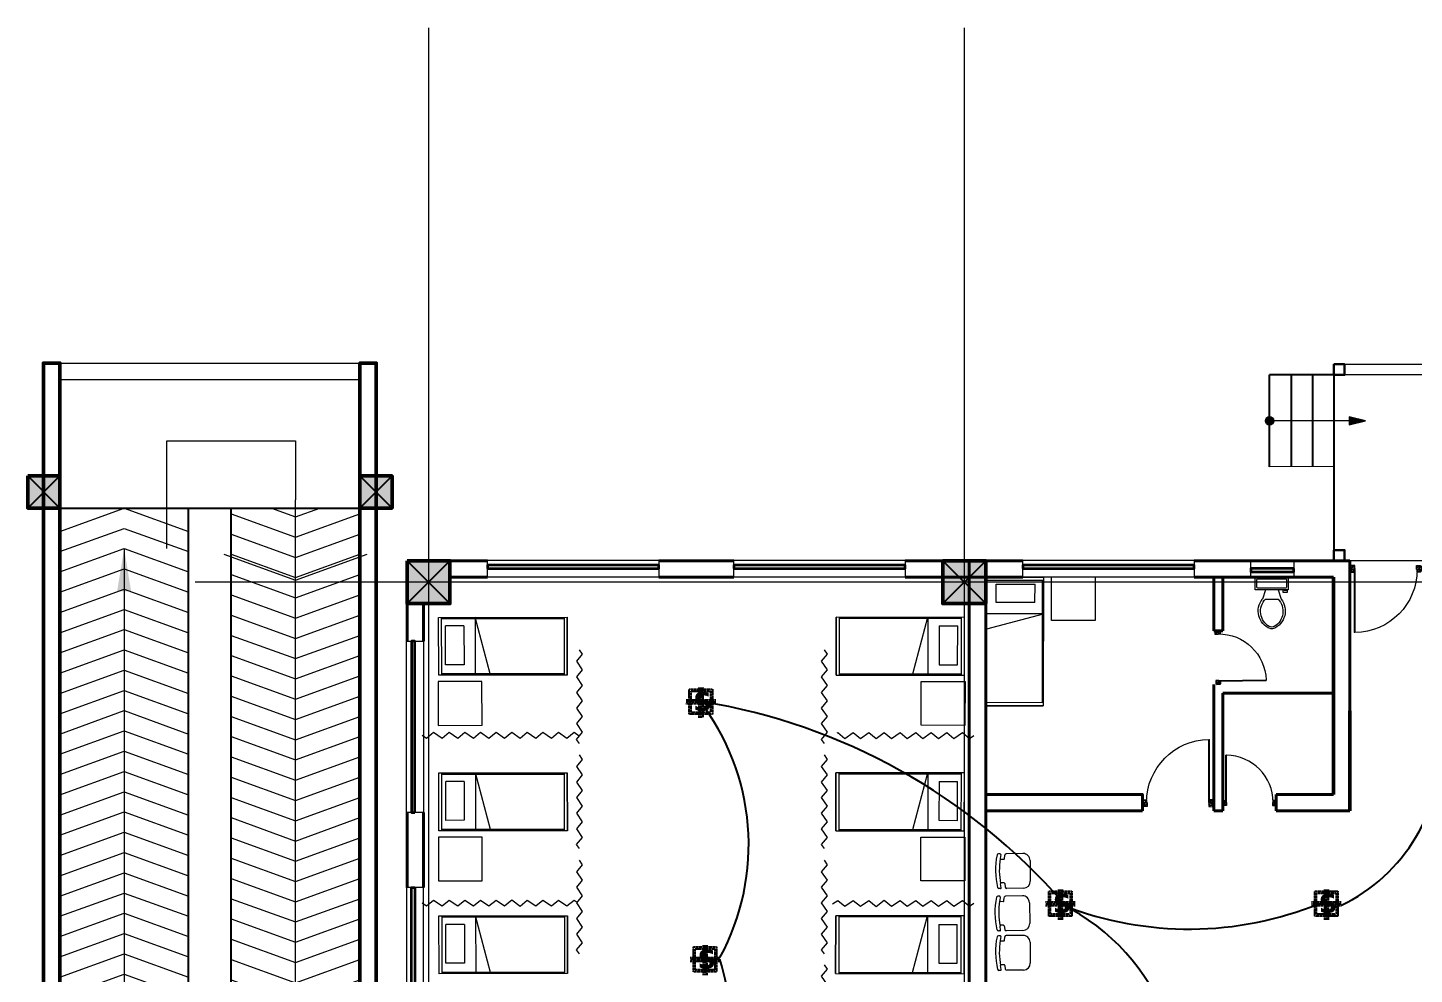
# Model space of a CAD drawing. Header units: millimetres. Extents: x 2402294 to 3337895, y 3394997 to 3969149.
# Drawn here: x 2558058 to 2577469, y 3681529 to 3694774 of the extents above; entities that cross this region are included whole.
import ezdxf

# ---------------------------------------------------------------- set-up
doc = ezdxf.new("R2010")
doc.units = ezdxf.units.MM
doc.header["$MEASUREMENT"] = 0
doc.linetypes.add('CENTER', pattern=[2, 1.25, -0.25, 0.25, -0.25])
doc.linetypes.add('DASHED', pattern=[0.75, 0.5, -0.25])
for name, color, linetype, lineweight in [('centreline', 52, 'CENTER', 5), ('Column-0.5', 14, 'Continuous', 50), ('Dimension- 0.15', 114, 'Continuous', 15), ('Dimension-137.5', 86, 'Continuous', 13), ('door', 41, 'Continuous', 5), ('Door Opening-0.09', 253, 'Continuous', 9), ('Frame-0.3', 24, 'Continuous', 30), ('Furniture Hospital-0.09', 44, 'Continuous', 9), ('Hatch', 9, 'Continuous', 9), ('hatch-1', 53, 'Continuous', 15), ('hidden lines', 205, 'DASHED', 5), ('Metal  workt-0.2', 13, 'Continuous', 20), ('Sill Level', 140, 'Continuous', 20), ('stairs', 6, 'Continuous', 25), ('WALL 0.2', 7, 'Continuous', 20), ('wall 0.4', 7, 'Continuous', 40), ('Wall-0.5', 7, 'Continuous', 50), ('WINDOW', 152, 'Continuous', 30), ('Windows Plan', 152, 'Continuous', 35)]:
    doc.layers.add(name, color=color, linetype=linetype, lineweight=lineweight)
doc.layers.add('conduit for speaker', color=100, linetype='Continuous')
doc.layers.add('Speaker', color=200, linetype='CENTER')
doc.styles.add('5P2', font='verdana.ttf', dxfattribs={"height": 500})
doc.styles.get("Standard").update_dxf_attribs({"font": 'arial.ttf'})
doc.linetypes.add('ZIGZAG', pattern='A,0.0001,-0.2,[131,ltypeshp.shx,S=0.2,R=0,X=-0.2,Y=0],-0.4,[131,ltypeshp.shx,S=0.2,R=180,X=0.2,Y=0],-0.2', length=0.8001)
doc.dimstyles.get("Standard").update_dxf_attribs({"dimtxt": 500, "dimasz": 100, "dimexe": 100, "dimexo": 200, "dimgap": 0.09, "dimtad": 0, "dimtoh": 1, "dimdec": 0, "dimzin": 0, "dimdsep": 46, "dimtxsty": 'Standard', "dimblk": 'DOT', "dimcen": 0, "dimclrd": 256, "dimclre": 256, "dimclrt": 256, "dimadec": 0, "dimazin": 0, "dimtfac": 1, "dimtdec": 0, "dimtofl": 0, "dimtmove": 0, "dimatfit": 3, "dimfxl": 1, "dimtolj": 1, "dimtzin": 0, "dimlwd": -1, "dimlwe": -1, "dimarcsym": 1})

# ---------------------------------------------------------------- blocks, each defined once
blk = doc.blocks.new('2ft column')
at = {"layer": 'Hatch', "ltscale": 5}
h = blk.add_hatch(color=256, dxfattribs=at)
h.dxf.hatch_style = 1
h.paths.add_polyline_path([(2207385, 4176559), (2207985, 4176559), (2207985, 4175959), (2207385, 4175959)])
at = {"layer": 'Column-0.5', "ltscale": 5}
blk.add_lwpolyline([(2207385, 4176559), (2207985, 4176559), (2207985, 4175959), (2207385, 4175959)], close=True, dxfattribs=at)
at = {"layer": 'Defpoints', "ltscale": 5}
for points in [[(2207985, 4176559), (2207385, 4175959)], [(2207985, 4175959), (2207385, 4176559)]]:
    blk.add_lwpolyline(points, dxfattribs=at)
blk = doc.blocks.new('sems')
at = {"layer": 'Dimension- 0.15', "ltscale": 5}
h = blk.add_hatch(dxfattribs=at)
h.set_pattern_fill('ANSI31', color=256, scale=25.555556)
h.set_pattern_definition([(45, (55035.0093, 4945698.8337), (-2.258813329, 2.258813329), [])])
h.paths.add_polyline_path([(2173550, 4150430), (2173550, 4150489), (2173491, 4150489, 0.414214)])
h.paths.add_polyline_path([(2173550, 4150430, 0.414214), (2173609, 4150489), (2173550, 4150489)])
h.paths.add_polyline_path([(2173550, 4150489), (2173609, 4150489, 0.414214), (2173550, 4150548)])
h.paths.add_polyline_path([(2173491, 4150489), (2173550, 4150489), (2173550, 4150548, 0.414214)])
for p, q in [((2174664, 4150546), (2174664, 4150431)), ((2174894, 4150489), (2174664, 4150546)), ((2174664, 4150431), (2174894, 4150489))]:
    blk.add_line(p, q, dxfattribs=at)
blk.add_lwpolyline([(2174664, 4150489), (2173550, 4150489)], dxfattribs=at)
blk.add_circle((2173550, 4150489), 59.1, dxfattribs=at)
blk.add_solid([(2174664, 4150546), (2174894, 4150489), (2174664, 4150431)], dxfattribs=at)
at = {"layer": 'Dimension-137.5', "ltscale": 5}
blk.add_line((2174664, 4150489), (2174894, 4150489), dxfattribs=at)
at = {"layer": 'Frame-0.3'}
for points in [[(2174450, 4151281), (2174450, 4151131), (2174600, 4151131), (2174600, 4151281)], [(2177075, 4151281), (2177075, 4151131), (2177225, 4151131), (2177225, 4151281)], [(2179700, 4151281), (2179700, 4151131), (2179850, 4151131), (2179850, 4151281)], [(2174450, 4148681), (2174450, 4148531), (2174600, 4148531), (2174600, 4148681)], [(2177075, 4148531), (2177075, 4148681), (2177225, 4148681), (2177225, 4148531)], [(2179700, 4148531), (2179700, 4148681), (2179850, 4148681), (2179850, 4148531)]]:
    blk.add_lwpolyline(points, close=True, dxfattribs=at)
at = {"layer": 'Metal  workt-0.2', "ltscale": 5}
for p, q in [((2174600, 4151281), (2179700, 4151281)), ((2175775, 4151131), (2175775, 4149956)), ((2176050, 4151131), (2176050, 4149956)), ((2176325, 4151131), (2176325, 4149956)), ((2176600, 4151131), (2176600, 4149956)), ((2176875, 4151131), (2176875, 4149956)), ((2177150, 4151131), (2177150, 4149956)), ((2177425, 4151131), (2177425, 4149956)), ((2177700, 4151131), (2177700, 4149956)), ((2177975, 4151131), (2177975, 4149956)), ((2178250, 4151131), (2178250, 4149956)), ((2178525, 4151131), (2178525, 4149956)), ((2179700, 4148681), (2179700, 4151131)), ((2175775, 4149856), (2175775, 4148681)), ((2176050, 4149856), (2176050, 4148681)), ((2176325, 4149856), (2176325, 4148681)), ((2176600, 4149856), (2176600, 4148681)), ((2176875, 4149856), (2176875, 4148681)), ((2177150, 4149856), (2177150, 4148681)), ((2177425, 4149856), (2177425, 4148681)), ((2177700, 4149856), (2177700, 4148681)), ((2177975, 4149856), (2177975, 4148681)), ((2178250, 4149856), (2178250, 4148681)), ((2178525, 4149856), (2178525, 4148681)), ((2175775, 4148531), (2174600, 4148531))]:
    blk.add_line(p, q, dxfattribs=at)
at = {"layer": 'Metal  workt-0.2'}
for points in [[(2177075, 4148531), (2179850, 4148531), (2179850, 4151131), (2174450, 4151131), (2174450, 4148531), (2174600, 4148531)], [(2179700, 4151131), (2174600, 4151131)], [(2174450, 4149851), (2173550, 4149847)], [(2179700, 4148681), (2175775, 4148681), (2175775, 4148531), (2176745, 4148531)]]:
    blk.add_lwpolyline(points, dxfattribs=at)
for points in [[(2175775, 4149956), (2175775, 4149856), (2178525, 4149856), (2178525, 4149956)], [(2175825, 4149906), (2175825, 4149906), (2178475, 4149906), (2178475, 4149906)]]:
    blk.add_lwpolyline(points, close=True, dxfattribs=at)
at = {"layer": 'stairs', "ltscale": 5}
for p, q in [((2174450, 4151281), (2174450, 4148531)), ((2173850, 4151131), (2173850, 4149848)), ((2174150, 4151131), (2174150, 4149849))]:
    blk.add_line(p, q, dxfattribs=at)
for points in [[(2173550, 4149847), (2173550, 4151131)], [(2174450, 4151131), (2173550, 4151131)]]:
    blk.add_lwpolyline(points, dxfattribs=at)
blk = doc.blocks.new('_Dot')
at = {"color": 0, "linetype": 'ByBlock', "lineweight": -2}
blk.add_line((-0.5, 0), (-1, 0), dxfattribs=at)
at = {"color": 0, "linetype": 'ByBlock', "lineweight": -3, "const_width": 0.5}
blk.add_lwpolyline([(-0.25, 0, 1), (0.25, 0, 1)], format="xyb", close=True, dxfattribs=at)
blk = doc.blocks.new('d1')
at = {"layer": 'door'}
for p, q in [((2442.75, 10745.72), (2408.32, 10745.72)), ((2442.75, 10746.15), (2408.33, 10746.15)), ((2408.33, 10746.15), (2408.33, 10745.72))]:
    blk.add_line(p, q, dxfattribs=at)
at = {"layer": 'door', "ltscale": 80}
for points in [[(2445, 10779.7), (2445, 10781.99), (2444.56, 10781.99), (2444.56, 10782.43), (2441.8, 10782.43), (2441.8, 10781.99), (2441.36, 10781.99), (2441.36, 10780.14), (2442.75, 10780.14), (2442.75, 10779.7)], [(2445, 10746.15), (2445, 10743.87), (2444.56, 10743.87), (2444.56, 10743.43), (2441.8, 10743.43), (2441.8, 10743.87), (2441.36, 10743.87), (2441.36, 10745.72), (2442.75, 10745.72), (2442.75, 10746.15)]]:
    blk.add_lwpolyline(points, close=True, dxfattribs=at)
at = {"layer": 'Door Opening-0.09', "ltscale": 80}
blk.add_arc((2442.75, 10745.72), 34.42, 90, 179.27403, dxfattribs=at)
at = {"layer": 'hidden lines'}
for centre, radius, start, end in [((2441.64, 10791.37), 9.82, 268.39858, 287.31577), ((2441.38, 10784.76), 4.22, 269.78991, 318.96751), ((2444.33, 10781.34), 2.81, 166.46517, 205.18019), ((2445.01, 10781.68), 2.48, 162.46714, 233.24176), ((2441.57, 10782.05), 3, 308.46813, 358.9527), ((2445.46, 10782.07), 1.81, 168.64751, 255.23191), ((2441.64, 10734.49), 9.82, 72.68423, 91.60142), ((2441.38, 10741.1), 4.22, 41.03249, 90.21009), ((2444.33, 10744.52), 2.81, 154.81981, 193.53483), ((2445.01, 10744.18), 2.48, 126.75824, 197.53286), ((2441.57, 10743.81), 3, 1.0473, 51.53187), ((2445.46, 10743.79), 1.81, 104.76809, 191.35249)]:
    blk.add_arc(centre, radius, start, end, dxfattribs=at)
blk = doc.blocks.new('Toilet - top')
at = {"layer": 'Furniture Hospital-0.09'}
for p, q in [((-10, -8.5), (-8, -8.5)), ((-10, -9.5), (-10, -8.5)), ((-8, -8.5), (-8, -8)), ((-7, -8), (-7, -9.5)), ((-4, -8), (-6, -14)), ((4, -8), (6, -14)), ((9.5, -6), (9.5, -2)), ((-7, -9.5), (-10, -9.5)), ((4, -14), (-4, -14))]:
    blk.add_line(p, q, dxfattribs=at)
blk.add_lwpolyline([(10.5, -8), (10.5, 0), (-10.5, 0), (-10.5, -8)], close=True, dxfattribs=at)
for points in [[(-9.5, -2), (-9.5, -6)], [(8.5, -1), (-8.5, -1)], [(-8.5, -7), (8.5, -7)]]:
    blk.add_lwpolyline(points, dxfattribs=at)
for centre, radius, start, end in [((-8.62, -1.88), 0.884, 81.8699, 188.1301), ((-8.62, -6.12), 0.884, 171.8699, 278.1301), ((8.62, -1.88), 0.884, 351.8699, 98.1301), ((8.62, -6.12), 0.884, 261.8699, 8.1301), ((3.52, -21.58), 12.17, 141.46911, 247.97143), ((4.2, -21.82), 11.33, 136.36773, 238.94682), ((-3.52, -21.58), 12.17, 292.02843, 38.53071), ((-4.2, -21.82), 11.33, 301.05301, 43.63209), ((0, -27.88), 4, 245.73182, 294.26817), ((0, -29), 4, 254.86053, 285.13947)]:
    blk.add_arc(centre, radius, start, end, dxfattribs=at)
blk = doc.blocks.new('BED')
at = {"layer": 'Furniture Hospital-0.09'}
for p, q in [((-2.12, 0.475), (-2.12, -0.475)), ((-2.12, -0.475), (-2.12, 0.475)), ((-0.008, 0.475), (-2.12, 0.475)), ((-2.07, 0.475), (-2.07, -0.475)), ((-0.855, -0.455), (-0.61, 0.475)), ((-0.61, 0.475), (-0.61, -0.455)), ((-0.058, -0.475), (-0.058, 0.475)), ((-0.008, -0.475), (-0.008, 0.475)), ((-0.058, 0.455), (-2.07, 0.455)), ((-0.425, 0.336), (-0.426, -0.303)), ((-0.425, 0.336), (-0.121, 0.336)), ((-0.121, -0.303), (-0.121, 0.336)), ((-2.07, -0.455), (-0.058, -0.455)), ((-0.426, -0.303), (-0.121, -0.303)), ((-2.12, -0.475), (-0.008, -0.475))]:
    blk.add_line(p, q, dxfattribs=at)
blk = doc.blocks.new('BCHAIR')
at = {"layer": 'Furniture Hospital-0.09'}
for p, q in [((-0.15, 0), (0.15, 0)), ((-0.25, -0.1), (-0.25, -0.342)), ((0.25, -0.1), (0.25, -0.342)), ((-0.179, -0.369), (-0.232, -0.362)), ((-0.17, -0.379), (-0.17, -0.419)), ((0.17, -0.379), (0.17, -0.419)), ((0.179, -0.369), (0.232, -0.362)), ((-0.25, -0.431), (-0.25, -0.454)), ((-0.239, -0.421), (-0.181, -0.429)), ((0.239, -0.421), (0.181, -0.429)), ((0.25, -0.431), (0.25, -0.454))]:
    blk.add_line(p, q, dxfattribs=at)
for centre, radius, start, end in [((-0.15, -0.1), 0.1, 90, 180), ((0.15, -0.1), 0.1, 360, 90), ((-0.23, -0.342), 0.02, 180, 262.875), ((-0.18, -0.379), 0.01, 0, 82.875), ((0.18, -0.379), 0.01, 97.125, 180), ((0.23, -0.342), 0.02, 277.125, 360), ((-0.24, -0.431), 0.01, 82.875, 180), ((-0.23, -0.454), 0.02, 180, 257.4986), ((0, 0.583), 1.083, 257.4986, 282.5014), ((-0.18, -0.419), 0.01, 262.875, 0), ((0, 0.594), 1.039, 259.9886, 280.0345), ((0.18, -0.419), 0.01, 180, 277.125), ((0.23, -0.454), 0.02, 282.5014, 0), ((0.24, -0.431), 0.01, 0, 97.125)]:
    blk.add_arc(centre, radius, start, end, dxfattribs=at)
blk = doc.blocks.new('w1')
at = {"layer": 'Sill Level'}
blk.add_lwpolyline([(2460641, 3827503), (2460641, 3825103), (2460401, 3825103), (2460401, 3827503)], close=True, dxfattribs=at)
at = {"layer": 'Windows Plan'}
blk.add_lwpolyline([(2460521, 3825103), (2460521, 3827503), (2460473, 3827503), (2460473, 3825103)], close=True, dxfattribs=at)
blk = doc.blocks.new('v2')
at = {"layer": 'Sill Level'}
blk.add_lwpolyline([(2448277, 3818910), (2448877, 3818910), (2448877, 3818670), (2448277, 3818670)], close=True, dxfattribs=at)
at = {"layer": 'Windows Plan'}
blk.add_lwpolyline([(2448877, 3818790), (2448277, 3818790), (2448277, 3818743), (2448877, 3818743)], close=True, dxfattribs=at)
blk = doc.blocks.new('Speaker')
at = {"layer": 'Speaker', "ltscale": 3}
for p, q in [((1442033.3, -1133785.1), (1442033.3, -1133947.9)), ((1442043.3, -1133785.1), (1442043.3, -1133947.9)), ((1442053.3, -1133785.6), (1442053.3, -1133947.9)), ((1441963.9, -1133851.7), (1442123.7, -1133851.7)), ((1441964.3, -1133861.7), (1442123.3, -1133861.7)), ((1441963.2, -1133871.7), (1442122.2, -1133871.7))]:
    blk.add_line(p, q, dxfattribs=at)
for points in [[(1441980.9, -1133794.7), (1442105.8, -1133794.7), (1442105.8, -1133928.6), (1441980.9, -1133928.6)], [(1441990.9, -1133804.7), (1442095.8, -1133804.7), (1442095.8, -1133918.6), (1441990.9, -1133918.6)]]:
    blk.add_lwpolyline(points, close=True, dxfattribs=at)
at = {"layer": 'Speaker', "ltscale": 3, "insert": (1442003.5, -1133810.2), "char_height": 99.941, "width": 119.93, "attachment_point": 1, "style": '5P2'}
blk.add_mtext('{\\fVerdana|b1|i0|c0|p34;S}', dxfattribs=at)
blk = doc.blocks.new('RAMP23')
at = {"layer": 'Dimension- 0.15', "ltscale": 5}
h = blk.add_hatch(dxfattribs=at)
h.set_pattern_fill('ANSI31', color=256, scale=25.555556, angle=90)
h.set_pattern_definition([(135, (1623697.9227, 1877740.101), (-2.258813329, -2.258813329), [])])
h.paths.add_polyline_path([(2418321, 3996255), (2418380, 3996255), (2418380, 3996196, -0.414214)])
h.paths.add_polyline_path([(2418321, 3996255, -0.414214), (2418380, 3996314), (2418380, 3996255)])
h.paths.add_polyline_path([(2418380, 3996255), (2418380, 3996314, -0.414214), (2418439, 3996255)])
h.paths.add_polyline_path([(2418380, 3996196), (2418380, 3996255), (2418439, 3996255, -0.414214)])
blk.add_lwpolyline([(2418984, 4012016), (2418984, 4013523), (2420784, 4013523), (2420784, 4012700)], dxfattribs=at)
blk.add_circle((2418380, 3996255), 59.1, dxfattribs=at)
at = {"layer": 'hatch-1', "color": 4, "lineweight": 0, "ltscale": 5}
for points in [[(2417484, 4012256), (2418384, 4012583), (2419284, 4012256)], [(2420447, 4012583), (2420784, 4012460), (2421122, 4012583)], [(2419884, 4012503), (2420784, 4012177), (2421684, 4012503)], [(2417484, 4011973), (2418384, 4012299), (2419284, 4011973)], [(2419884, 4012220), (2420784, 4011893), (2421684, 4012220)], [(2417484, 4011689), (2418384, 4012016), (2419284, 4011689)], [(2419782, 4011938), (2420784, 4011574), (2421787, 4011938)], [(2419884, 4011936), (2420784, 4011610), (2421684, 4011936)], [(2417484, 4011406), (2418384, 4011732), (2419284, 4011406)], [(2419884, 4011653), (2420784, 4011326), (2421684, 4011653)], [(2417484, 4011122), (2418384, 4011449), (2419284, 4011122)], [(2419884, 4011369), (2420784, 4011043), (2421684, 4011369)], [(2417484, 4010839), (2418384, 4011165), (2419284, 4010839)], [(2419884, 4011086), (2420784, 4010759), (2421684, 4011086)], [(2417484, 4010555), (2418384, 4010882), (2419284, 4010555)], [(2419884, 4010802), (2420784, 4010476), (2421684, 4010802)], [(2417484, 4010272), (2418384, 4010598), (2419284, 4010272)], [(2419884, 4010519), (2420784, 4010192), (2421684, 4010519)], [(2417484, 4009988), (2418384, 4010315), (2419284, 4009988)], [(2419884, 4010235), (2420784, 4009909), (2421684, 4010235)], [(2417484, 4009705), (2418384, 4010031), (2419284, 4009705)], [(2419884, 4009952), (2420784, 4009625), (2421684, 4009952)], [(2417484, 4009421), (2418384, 4009748), (2419284, 4009421)], [(2419884, 4009668), (2420784, 4009342), (2421684, 4009668)], [(2417484, 4009138), (2418384, 4009464), (2419284, 4009138)], [(2419884, 4009385), (2420784, 4009058), (2421684, 4009385)], [(2417484, 4008854), (2418384, 4009181), (2419284, 4008854)], [(2419884, 4009101), (2420784, 4008775), (2421684, 4009101)], [(2417484, 4008571), (2418384, 4008897), (2419284, 4008571)], [(2419884, 4008818), (2420784, 4008491), (2421684, 4008818)], [(2417484, 4008287), (2418384, 4008614), (2419284, 4008287)], [(2419884, 4008534), (2420784, 4008208), (2421684, 4008534)], [(2417484, 4008004), (2418384, 4008330), (2419284, 4008004)], [(2419884, 4008251), (2420784, 4007924), (2421684, 4008251)], [(2417484, 4007721), (2418384, 4008047), (2419284, 4007721)], [(2419884, 4007967), (2420784, 4007641), (2421684, 4007967)], [(2417484, 4007437), (2418384, 4007763), (2419284, 4007437)], [(2419884, 4007684), (2420784, 4007357), (2421684, 4007684)], [(2417484, 4007154), (2418384, 4007480), (2419284, 4007154)], [(2419884, 4007400), (2420784, 4007074), (2421684, 4007400)], [(2417484, 4006870), (2418384, 4007196), (2419284, 4006870)], [(2419884, 4007117), (2420784, 4006791), (2421684, 4007117)], [(2417484, 4006587), (2418384, 4006913), (2419284, 4006587)], [(2419884, 4006833), (2420784, 4006507), (2421684, 4006833)], [(2417484, 4006303), (2418384, 4006629), (2419284, 4006303)], [(2419884, 4006550), (2420784, 4006224), (2421684, 4006550)], [(2417484, 4006020), (2418384, 4006346), (2419284, 4006020)], [(2419884, 4006266), (2420784, 4005940), (2421684, 4006266)], [(2417484, 4005736), (2418384, 4006062), (2419284, 4005736)], [(2419884, 4005983), (2420784, 4005657), (2421684, 4005983)], [(2417484, 4005453), (2418384, 4005779), (2419284, 4005453)], [(2419884, 4005699), (2420784, 4005373), (2421684, 4005699)], [(2417484, 4005169), (2418384, 4005495), (2419284, 4005169)], [(2419884, 4005416), (2420784, 4005090), (2421684, 4005416)], [(2417484, 4004886), (2418384, 4005212), (2419284, 4004886)], [(2419884, 4005132), (2420784, 4004806), (2421684, 4005132)], [(2417484, 4004602), (2418384, 4004928), (2419284, 4004602)], [(2419884, 4004849), (2420784, 4004523), (2421684, 4004849)], [(2417484, 4004319), (2418384, 4004645), (2419284, 4004319)], [(2419884, 4004565), (2420784, 4004239), (2421684, 4004565)], [(2417484, 4004035), (2418384, 4004361), (2419284, 4004035)], [(2419884, 4004282), (2420784, 4003956), (2421684, 4004282)], [(2417484, 4003752), (2418384, 4004078), (2419284, 4003752)], [(2417484, 4003752), (2418384, 4004078), (2419284, 4003752)], [(2419884, 4003998), (2420784, 4003672), (2421684, 4003998)], [(2417484, 4003468), (2418384, 4003794), (2419284, 4003468)], [(2419884, 4003715), (2420784, 4003389), (2421684, 4003715)], [(2417484, 4003185), (2418384, 4003511), (2419284, 4003185)], [(2419884, 4003431), (2420784, 4003105), (2421684, 4003431)], [(2417484, 4002901), (2418384, 4003228), (2419284, 4002901)], [(2419884, 4003148), (2420784, 4002822), (2421684, 4003148)], [(2417484, 4002618), (2418384, 4002944), (2419284, 4002618)], [(2419884, 4002864), (2420784, 4002538), (2421684, 4002864)], [(2417484, 4002334), (2418384, 4002661), (2419284, 4002334)], [(2419884, 4002581), (2420784, 4002255), (2421684, 4002581)], [(2417484, 4002051), (2418384, 4002377), (2419284, 4002051)], [(2419884, 4002298), (2420784, 4001971), (2421684, 4002298)], [(2417484, 4001767), (2418384, 4002094), (2419284, 4001767)], [(2419884, 4002014), (2420784, 4001688), (2421684, 4002014)], [(2417484, 4001484), (2418384, 4001810), (2419284, 4001484)], [(2419884, 4001731), (2420784, 4001404), (2421684, 4001731)], [(2417484, 4001200), (2418384, 4001527), (2419284, 4001200)], [(2419884, 4001447), (2420784, 4001121), (2421684, 4001447)], [(2417484, 4000917), (2418384, 4001243), (2419284, 4000917)], [(2419884, 4001164), (2420784, 4000837), (2421684, 4001164)], [(2417484, 4000633), (2418384, 4000960), (2419284, 4000633)], [(2419884, 4000880), (2420784, 4000554), (2421684, 4000880)], [(2417484, 4000350), (2418384, 4000676), (2419284, 4000350)], [(2419884, 4000597), (2420784, 4000270), (2421684, 4000597)], [(2417484, 4000066), (2418384, 4000393), (2419284, 4000066)], [(2419884, 4000313), (2420784, 3999987), (2421684, 4000313)], [(2417484, 3999783), (2418384, 4000109), (2419284, 3999783)], [(2419884, 4000030), (2420784, 3999703), (2421684, 4000030)], [(2417484, 3999499), (2418384, 3999826), (2419284, 3999499)], [(2419884, 3999746), (2420784, 3999420), (2421684, 3999746)], [(2417484, 3999216), (2418384, 3999542), (2419284, 3999216)], [(2419884, 3999463), (2420784, 3999136), (2421684, 3999463)], [(2417484, 3998932), (2418384, 3999259), (2419284, 3998932)], [(2419884, 3999179), (2420784, 3998853), (2421684, 3999179)], [(2417484, 3998649), (2418384, 3998975), (2419284, 3998649)], [(2419884, 3998896), (2420784, 3998569), (2421684, 3998896)], [(2417484, 3998365), (2418384, 3998692), (2419284, 3998365)], [(2419884, 3998612), (2420784, 3998286), (2421684, 3998612)], [(2417484, 3998082), (2418384, 3998408), (2419284, 3998082)], [(2419884, 3998329), (2420784, 3998002), (2421684, 3998329)], [(2417484, 3997798), (2418384, 3998125), (2419284, 3997798)], [(2419884, 3998045), (2420784, 3997719), (2421684, 3998045)], [(2417484, 3997515), (2418384, 3997841), (2419284, 3997515)], [(2419884, 3997762), (2420784, 3997435), (2421684, 3997762)], [(2417484, 3997231), (2418384, 3997558), (2419284, 3997231)], [(2419884, 3997478), (2420784, 3997152), (2421684, 3997478)], [(2417484, 3996948), (2418384, 3997274), (2419284, 3996948)], [(2419884, 3997195), (2420784, 3996868), (2421684, 3997195)], [(2417484, 3996664), (2418384, 3996991), (2419284, 3996664)], [(2419884, 3996911), (2420784, 3996585), (2421684, 3996911)], [(2417484, 3996381), (2418384, 3996707), (2419284, 3996381)], [(2417484, 3996381), (2418384, 3996707), (2419284, 3996381)], [(2419884, 3996628), (2420784, 3996301), (2421684, 3996628)]]:
    blk.add_lwpolyline(points, dxfattribs=at)
at = {"layer": 'stairs', "ltscale": 5}
for points in [[(2417484, 4012583), (2421684, 4012583)], [(2419284, 3996313), (2419284, 4012583)], [(2419884, 3996313), (2419884, 4012583)], [(2417484, 3996313), (2421684, 3996313)]]:
    blk.add_lwpolyline(points, dxfattribs=at)
at = {"layer": 'WALL 0.2', "ltscale": 5}
for points in [[(2417484, 4014613), (2421684, 4014613)], [(2417484, 4014383), (2421684, 4014383)]]:
    blk.add_lwpolyline(points, dxfattribs=at)
at = {"layer": 'Wall-0.5', "ltscale": 5}
for points in [[(2417254, 3996768), (2417484, 3996768), (2417484, 4014613), (2417254, 4014613)], [(2421684, 3996768), (2421914, 3996768), (2421914, 4014613), (2421684, 4014613)]]:
    blk.add_lwpolyline(points, close=True, dxfattribs=at)
at = {"layer": 'Hatch', "xscale": 0.75, "yscale": 0.75, "zscale": 0.75}
for p in [(761496, 880614), (766146, 880614), (761496, 873271), (766146, 873271), (761496, 864349), (766146, 864349)]:
    blk.add_blockref('2ft column', p, dxfattribs=at)
at = {"layer": 'Dimension- 0.15', "ltscale": 5}
for points, override in [([(2420784, 3996301), (2420784, 4012700)], {"dimasz": 600, "dimfxl": 500, "dimfxlon": 1}), ([(2418384, 4012016), (2418380, 3996313)], {"dimasz": 600, "dimgap": 0.09, "dimtad": 0, "dimfxl": 500, "dimfxlon": 1})]:
    blk.add_leader(points, dimstyle='Standard', override=override, dxfattribs=at)

msp = doc.modelspace()

# ---------------------------------------------------------------- linework, layer by layer
at = {"layer": 'centreline', "ltscale": 5}
for p, q in [((2563668.8, 3694774.4), (2563668.8, 3663428.6)), ((2563668.8, 3694774.4), (2563668.8, 3663428.6)), ((2571168.8, 3694774.4), (2571168.8, 3663428.6)), ((2571168.8, 3694774.4), (2571168.8, 3663428.6)), ((2604746, 3687016.3), (2560402.6, 3687016.3)), ((2604746, 3687016.3), (2560402.6, 3687016.3))]:
    msp.add_line(p, q, dxfattribs=at)
at = {"layer": 'conduit for speaker', "ltscale": 5}
for centre, radius, start, end in [((2564854.1, 3683342.3), 3297, 331.41252, 37.92183), ((2566142.8, 3676965.2), 8487.7, 41.08191, 80.75177), ((2575370.1, 3684718.8), 2472.8, 295.71105, 2.52626), ((2571226.8, 3679843), 2967.4, 338.42162, 63.72036), ((2574317.6, 3686983.4), 4821.8, 248.70414, 292.13094), ((2562567.7, 3680235.8), 5395, 343.82488, 16.17512)]:
    msp.add_arc(centre, radius, start, end, dxfattribs=at)
at = {"layer": 'Furniture Hospital-0.09'}
for points in [[(2572388.6, 3687091.7), (2573002, 3687091.7), (2573002, 3686478.4), (2572388.6, 3686478.4)], [(2564418.1, 3685013.3), (2564417.3, 3685626.7), (2563804, 3685625.9), (2563804.8, 3685012.6)], [(2570565.4, 3685013.3), (2570566.1, 3685626.7), (2571179.5, 3685625.9), (2571178.7, 3685012.6)], [(2564420.8, 3682835.3), (2564420.1, 3683448.7), (2563806.7, 3683447.9), (2563807.5, 3682834.6)], [(2570562.6, 3682835.3), (2570563.4, 3683448.7), (2571176.7, 3683447.9), (2571176, 3682834.6)]]:
    msp.add_lwpolyline(points, close=True, dxfattribs=at)
at = {"layer": 'wall 0.4', "ltscale": 5}
for p, q in [((2563968.8, 3687316.3), (2564493.8, 3687316.3)), ((2566893.8, 3687316.3), (2567943.8, 3687316.3)), ((2570343.8, 3687316.3), (2571987.6, 3687316.3)), ((2574387.6, 3687316.3), (2576568.8, 3687316.3)), ((2576568.8, 3684496.3), (2576568.8, 3687316.3)), ((2563968.8, 3687086.3), (2564493.8, 3687086.3)), ((2566893.8, 3687086.3), (2567943.8, 3687086.3)), ((2570343.8, 3687086.3), (2571987.6, 3687086.3)), ((2574387.6, 3687086.3), (2576338.8, 3687086.3)), ((2574662.2, 3687086.3), (2574662.2, 3686336.3)), ((2574787.2, 3687086.3), (2574787.2, 3686336.3)), ((2563368.8, 3686716.3), (2563368.8, 3686191.3)), ((2563368.8, 3686716.3), (2563368.8, 3686191.3)), ((2563598.8, 3686716.3), (2563598.8, 3686191.3)), ((2563598.8, 3686716.3), (2563598.8, 3686191.3)), ((2574787.2, 3686336.3), (2574662.2, 3686336.3)), ((2576338.8, 3685461.3), (2574787.2, 3685461.3)), ((2574787.2, 3685461.3), (2574787.2, 3683816.3)), ((2575537.1, 3684046.3), (2576338.8, 3684046.3)), ((2575537.1, 3684046.3), (2575537.1, 3683816.3)), ((2563368.8, 3683791.3), (2563368.8, 3682741.3)), ((2563368.8, 3683791.3), (2563368.8, 3682741.3)), ((2563598.8, 3683791.3), (2563598.8, 3682741.3)), ((2563598.8, 3683791.3), (2563598.8, 3682741.3)), ((2573662.2, 3683816.3), (2571468.8, 3683816.3)), ((2574787.2, 3683816.3), (2574662.2, 3683816.3)), ((2576568.8, 3683816.3), (2575537.1, 3683816.3))]:
    msp.add_line(p, q, dxfattribs=at)
for points in [[(2571468.8, 3687016.3), (2571468.8, 3678591.8), (2571238.8, 3678591.8), (2571238.8, 3687316.3)], [(2574662.2, 3683816.3), (2574662.2, 3685586.3)], [(2573662.2, 3683816), (2573662.2, 3684046.3), (2571468.8, 3684046.3)]]:
    msp.add_lwpolyline(points, dxfattribs=at)
at = {"layer": 'Wall-0.5', "ltscale": 5}
for p, q in [((2576338.8, 3687086.3), (2576338.8, 3684046.3)), ((2576568.8, 3685216.3), (2576568.8, 3683816.3))]:
    msp.add_line(p, q, dxfattribs=at)
at = {"layer": 'WINDOW', "linetype": 'ZIGZAG', "lineweight": 20, "ltscale": 0.5}
for points in [[(2565783.2, 3684760.1), (2565740.8, 3684815.9), (2565825.8, 3684916.9), (2565742.8, 3685036.7), (2565825.8, 3685135.3), (2565742.8, 3685255.1), (2565825.8, 3685353.7), (2565742.8, 3685473.5), (2565825.8, 3685572.1), (2565742.8, 3685691.9), (2565825.8, 3685790.5), (2565742.8, 3685910.3), (2565825.8, 3686008.9), (2565783.2, 3686070.4)], [(2569213, 3684760.1), (2569170.6, 3684815.9), (2569255.6, 3684916.9), (2569172.7, 3685036.7), (2569255.6, 3685135.3), (2569172.7, 3685255.1), (2569255.6, 3685353.7), (2569172.7, 3685473.5), (2569255.6, 3685572.1), (2569172.7, 3685691.9), (2569255.6, 3685790.5), (2569172.7, 3685910.3), (2569255.6, 3686008.9), (2569213, 3686070.4)], [(2565778.7, 3684861.1), (2565705.8, 3684911.6), (2565607.2, 3684828.6), (2565487.4, 3684911.6), (2565388.8, 3684828.6), (2565269, 3684911.6), (2565170.4, 3684828.6), (2565050.6, 3684911.6), (2564949.5, 3684826.5), (2564834.7, 3684913.6), (2564733.7, 3684828.6), (2564613.9, 3684911.6), (2564515.3, 3684828.6), (2564395.5, 3684911.6), (2564296.9, 3684828.6), (2564177.1, 3684911.6), (2564078.5, 3684828.6), (2563958.7, 3684911.6), (2563860.1, 3684828.6), (2563740.3, 3684911.6), (2563641.8, 3684828.6), (2563580.3, 3684871.2)], [(2569388.8, 3684905.8), (2569397.2, 3684911.6), (2569495.8, 3684828.6), (2569615.6, 3684911.6), (2569714.2, 3684828.6), (2569834, 3684911.6), (2569935.1, 3684826.5), (2570049.9, 3684913.6), (2570150.9, 3684828.6), (2570270.7, 3684911.6), (2570369.3, 3684828.6), (2570489.1, 3684911.6), (2570587.7, 3684828.6), (2570707.5, 3684911.6), (2570806.1, 3684828.6), (2570925.9, 3684911.6), (2571024.5, 3684828.6), (2571144.3, 3684911.6), (2571242.9, 3684828.6), (2571304.4, 3684871.2)], [(2565783.2, 3683287.6), (2565740.8, 3683343.4), (2565825.8, 3683444.4), (2565742.8, 3683564.2), (2565825.8, 3683662.8), (2565742.8, 3683782.6), (2565825.8, 3683881.2), (2565742.8, 3684001), (2565825.8, 3684099.6), (2565742.8, 3684219.4), (2565825.8, 3684318), (2565742.8, 3684437.8), (2565825.8, 3684536.4), (2565783.2, 3684597.9)], [(2569213, 3683287.6), (2569170.6, 3683343.4), (2569255.6, 3683444.4), (2569172.7, 3683564.2), (2569255.6, 3683662.8), (2569172.7, 3683782.6), (2569255.6, 3683881.2), (2569172.7, 3684001), (2569255.6, 3684099.6), (2569172.7, 3684219.4), (2569255.6, 3684318), (2569172.7, 3684437.8), (2569255.6, 3684536.4), (2569213, 3684597.9)], [(2565783.2, 3681814.1), (2565740.8, 3681869.9), (2565825.8, 3681970.9), (2565742.8, 3682090.7), (2565825.8, 3682189.3), (2565742.8, 3682309.1), (2565825.8, 3682407.7), (2565742.8, 3682527.5), (2565825.8, 3682626.1), (2565742.8, 3682745.9), (2565825.8, 3682844.5), (2565742.8, 3682964.3), (2565825.8, 3683062.9), (2565783.2, 3683124.4)], [(2569213, 3681814.1), (2569170.6, 3681869.9), (2569255.6, 3681970.9), (2569172.7, 3682090.7), (2569255.6, 3682189.3), (2569172.7, 3682309.1), (2569255.6, 3682407.7), (2569172.7, 3682527.5), (2569255.6, 3682626.1), (2569172.7, 3682745.9), (2569255.6, 3682844.5), (2569172.7, 3682964.3), (2569255.6, 3683062.9), (2569213, 3683124.4)], [(2565748.4, 3682534.1), (2565705.8, 3682563.6), (2565607.2, 3682480.7), (2565487.4, 3682563.6), (2565388.8, 3682480.7), (2565269, 3682563.6), (2565170.4, 3682480.7), (2565050.6, 3682563.6), (2564949.5, 3682478.5), (2564834.7, 3682565.7), (2564733.7, 3682480.7), (2564613.9, 3682563.6), (2564515.3, 3682480.7), (2564395.5, 3682563.6), (2564296.9, 3682480.7), (2564177.1, 3682563.6), (2564078.5, 3682480.7), (2563958.7, 3682563.6), (2563860.1, 3682480.7), (2563740.3, 3682563.6), (2563641.8, 3682480.7), (2563580.3, 3682523.2)], [(2569324.9, 3682513.6), (2569397.2, 3682563.6), (2569495.8, 3682480.7), (2569615.6, 3682563.6), (2569714.2, 3682480.7), (2569834, 3682563.6), (2569935.1, 3682478.5), (2570049.9, 3682565.7), (2570150.9, 3682480.7), (2570270.7, 3682563.6), (2570369.3, 3682480.7), (2570489.1, 3682563.6), (2570587.7, 3682480.7), (2570707.5, 3682563.6), (2570806.1, 3682480.7), (2570925.9, 3682563.6), (2571024.5, 3682480.7), (2571144.3, 3682563.6), (2571242.9, 3682480.7), (2571304.4, 3682523.2)], [(2569255.6, 3680728), (2569172.7, 3680847.8), (2569255.6, 3680946.4), (2569172.7, 3681066.2), (2569255.6, 3681164.8), (2569172.7, 3681284.6), (2569255.6, 3681383.1), (2569172.7, 3681503), (2569255.6, 3681601.5), (2569213, 3681663)]]:
    msp.add_lwpolyline(points, dxfattribs=at)

# ---------------------------------------------------------------- block references
at = {"layer": 'Door Opening-0.09'}
for p, xscale, yscale, zscale, rotation in [((2301132.7, 3624397.7), -25.64102998076803, 25.64102998076803, 25.64102998076803, 270.0333351142592), ((2624581.5, 3479656.2), -19.23076923076731, 19.23076923076723, 19.23076923076723, 0.7978814814005375), ((2850171.1, 3746406.6), -25.64102998076803, 25.64102998076803, 25.64102998076803, 89.96666488534903), ((2368182.8, 3730909.8), 19.23076923076723, 19.23076923076723, 19.23076923076723, 270)]:
    msp.add_blockref('d1', p, dxfattribs=dict(at, xscale=xscale, yscale=yscale, zscale=zscale, rotation=rotation))
at = {"layer": 'Furniture Hospital-0.09'}
for name, p, xscale, yscale, zscale, rotation in [('BED', (2571873.5, 3687092.9), -851.8518518849082, 851.8518518849081, 851.8518518849082, 269.9280295148752), ('Toilet - top', (2575474, 3687086.3), -21.93575057202431, 21.93575057202424, 21.93575057202424, 359.9999975267988), ('BED', (2563803.4, 3686119.1), -851.8518518849081, 851.8518518849083, 851.8518518849082, 0.07196910721486205), ('BED', (2571180.1, 3686119.1), 851.8518518849082, 851.8518518849082, 851.8518518849082, 359.9280295146831), ('BED', (2563806.1, 3683941.1), -851.8518518849081, 851.8518518849083, 851.8518518849082, 0.07196910721486205), ('BED', (2571177.3, 3683941.1), 851.8518518849082, 851.8518518849082, 851.8518518849082, 359.9280295146831), ('BED', (2563808.6, 3681941.1), -851.8518518849081, 851.8518518849083, 851.8518518849082, 0.07196910721486205), ('BED', (2571174.8, 3681941.1), 851.8518518849082, 851.8518518849082, 851.8518518849082, 359.9280295146831)]:
    msp.add_blockref(name, p, dxfattribs=dict(at, xscale=xscale, yscale=yscale, zscale=zscale, rotation=rotation))
at = {"layer": 'Furniture Hospital-0.09', "color": 8, "linetype": 'Continuous', "xscale": 971.1111111110954, "yscale": 971.1111111110954, "zscale": 971.1111111110954, "rotation": 270.8219194309884}
for p in [(2572092, 3682977.5), (2572084, 3682385.5), (2572092, 3681832.5)]:
    msp.add_blockref('BCHAIR', p, dxfattribs=at)
at = {"layer": 'Hatch'}
for p in [(355983.9, -489242.2), (355983.9, -489242.2), (363483.9, -489242.2), (363483.9, -489242.2)]:
    msp.add_blockref('2ft column', p, dxfattribs=at)
at = {"layer": 'Speaker', "ltscale": 3, "xscale": 2.6, "yscale": 2.6, "zscale": 2.6}
for p in [(-1181831.8, 6633383), (-1176798.1, 6630557.2), (-1173074.9, 6630557.2), (-1181772.5, 6629779.1)]:
    msp.add_blockref('Speaker', p, dxfattribs=at)
at = {"layer": 'wall 0.4'}
for name, p in [('RAMP23', (141023.3, -324530)), ('sems', (401893.7, -461214.8)), ('v2', (126904.2, -131584.2)), ('w1', (102957.8, -141311.6)), ('w1', (102957.8, -141311.6))]:
    msp.add_blockref(name, p, dxfattribs=at)
at = {"layer": 'wall 0.4', "rotation": 270}
for p in [(-1260609.1, 6147727.3), (-1257159.1, 6147727.3), (-1253115.3, 6147727.3)]:
    msp.add_blockref('w1', p, dxfattribs=at)
at = {"layer": 'wall 0.4', "xscale": -1, "rotation": 180}
msp.add_blockref('w1', (102957.8, 7507844.2), dxfattribs=at)
msp.add_blockref('w1', (102957.8, 7507844.2), dxfattribs=at)

doc.saveas('drawing.dxf')
